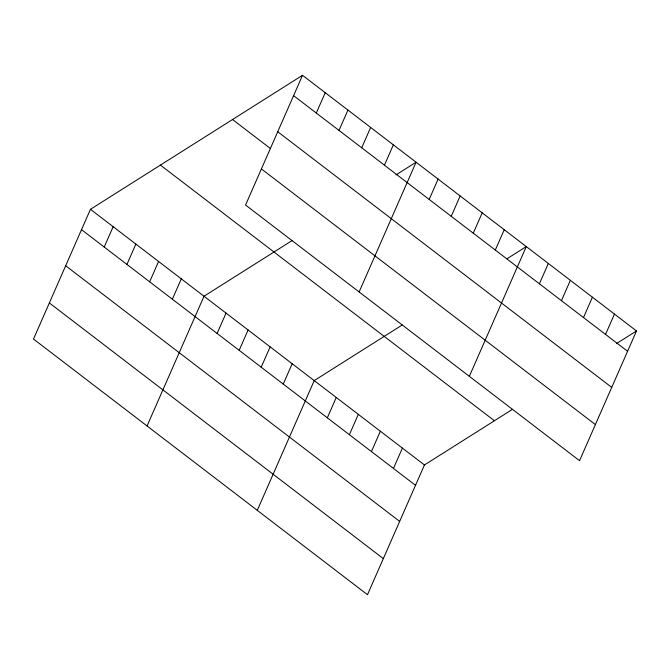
<?xml version="1.0" encoding="UTF-8"?>
<svg xmlns="http://www.w3.org/2000/svg" width="670" height="670" viewBox="0 0 670 670"><rect width="100%" height="100%" fill="white"/><g stroke="black" fill="none" stroke-linecap="round" stroke-linejoin="round"><path stroke-width="1" d="M302.513 75.3L245.563 205.028L579.55 460.684L636.5 330.955L302.513 75.3L90.45 209.316L33.5 339.045L367.487 594.7L424.437 464.972L512.441 409.353M104.227 247.046L113.163 226.703M126.94 264.432L135.868 244.089M149.653 281.81L158.581 261.467M172.366 299.197L181.294 278.854M147.057 425.969L204.007 296.241L292.011 240.622M217.114 333.451L226.05 313.116M316.299 113.029L325.226 92.686M239.156 350.326L248.093 329.983M339.003 130.407L347.939 110.064M261.2 367.202L270.136 346.859M361.716 147.794L370.644 127.451M283.243 384.069L292.179 363.735M384.429 165.18L393.357 144.837M257.272 510.339L314.222 380.602L402.226 324.984M359.12 291.953L416.07 162.224L395.953 174.937M327.337 417.82L336.265 397.478M429.185 199.434L438.113 179.091M349.38 434.688L358.308 414.353M451.228 216.309L460.156 195.967M371.423 451.563L380.351 431.22M473.271 233.185L482.199 212.842M393.466 468.439L402.394 448.096M495.314 250.052L504.242 229.709M469.335 376.314L526.285 246.585L507.039 258.746M539.4 283.804L548.328 263.461M561.443 300.671L570.371 280.328M583.486 317.547L592.414 297.204M605.529 334.422L614.457 314.079M616.383 343.668L636.5 330.955M293.586 95.642L627.572 351.289M277.74 131.739L611.727 387.394M232.532 119.528L270.655 148.707M261.409 168.932L595.395 424.579M160.431 165.096L494.418 420.743M90.45 209.316L424.437 464.972M81.522 229.659L415.509 485.315M65.668 265.755L399.655 521.411M49.346 302.949L383.332 558.604"/></g></svg>
